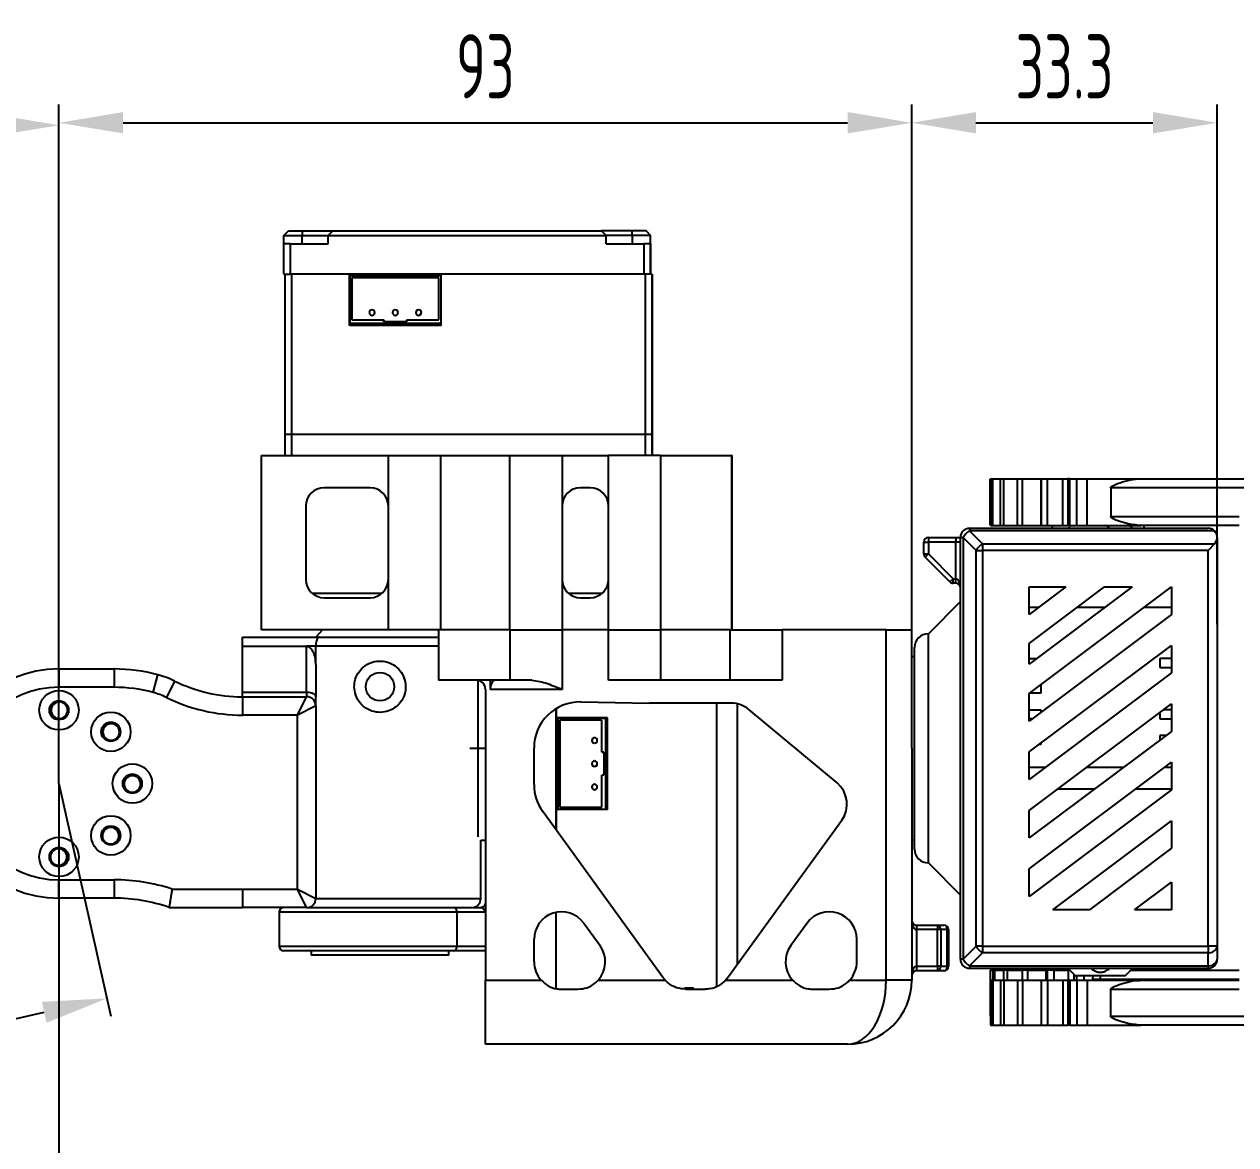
# Model space of a CAD drawing. Header units: millimetres. Extents: x 87 to 927, y 46 to 640.
# Drawn here: x 560.2 to 692.3, y 281.9 to 404.1 of the extents above; entities that cross this region are included whole.
import ezdxf

# ---------------------------------------------------------------- set-up
doc = ezdxf.new("R2010")
doc.units = ezdxf.units.MM
doc.header["$PDSIZE"] = -1
doc.layers.add('7标注层', color=4, linetype='Continuous')
doc.styles.add('PC_TEXTSTYLE', font='ISOCP.SHX', dxfattribs={"width": 0.707, "bigfont": 'GBCBIG.SHX'})
doc.dimstyles.new('GB_LINEAR', dxfattribs={"dimtxt": 3.5, "dimasz": 3.5, "dimexe": 1, "dimexo": 0, "dimgap": 1.5, "dimtad": 1, "dimdsep": 46, "dimtxsty": 'PC_TEXTSTYLE', "dimcen": 0, "dimclrd": 256, "dimclrt": 3, "dimadec": 0, "dimazin": 2, "dimtp": 0.1, "dimtm": 0.1, "dimtfac": 0.71, "dimtdec": 3, "dimtmove": 0, "dimatfit": 3, "dimfxl": 1, "dimtfill": 1, "dimarcsym": 0})

# ---------------------------------------------------------------- blocks, each defined once
blk = doc.blocks.new('*D11')
at = {"layer": '7标注层', "color": 0, "lineweight": -2}
for p, q in [((455.3, 297.1), (455.3, 395.12)), ((563.98, 321.32), (563.98, 395.12))]:
    blk.add_line(p, q, dxfattribs=at)
at = {"layer": '7标注层', "lineweight": -2}
blk.add_line((462.3, 393.12), (556.98, 393.12), dxfattribs=at)
at = {"layer": '7标注层'}
for points in [[(462.3, 394.29), (462.3, 391.96), (455.3, 393.12)], [(556.98, 391.96), (556.98, 394.29), (563.98, 393.12)]]:
    blk.add_solid(points, dxfattribs=at)
at = {"layer": 'Defpoints', "color": 0}
for p in [(563.98, 393.12), (563.98, 321.32), (455.3, 297.1)]:
    blk.add_point(p, dxfattribs=at)
at = {"layer": '7标注层', "color": 3, "insert": (509.64, 399.28), "char_height": 7, "attachment_point": 5, "style": 'PC_TEXTSTYLE', "bg_fill": 3, "box_fill_scale": 1.1, "bg_fill_color": 257, "bg_fill_transparency": 0}
blk.add_mtext('108.69', dxfattribs=at)
blk = doc.blocks.new('*D12')
at = {"layer": '7标注层', "color": 0, "lineweight": -2}
for p, q in [((563.98, 321.32), (563.98, 395.39)), ((656.98, 337.21), (656.98, 395.39))]:
    blk.add_line(p, q, dxfattribs=at)
at = {"layer": '7标注层', "lineweight": -2}
blk.add_line((570.98, 393.39), (649.98, 393.39), dxfattribs=at)
at = {"layer": '7标注层'}
for points in [[(570.98, 394.56), (570.98, 392.23), (563.98, 393.39)], [(649.98, 392.23), (649.98, 394.56), (656.98, 393.39)]]:
    blk.add_solid(points, dxfattribs=at)
at = {"layer": 'Defpoints', "color": 0}
for p in [(656.98, 393.39), (656.98, 337.21), (563.98, 321.32)]:
    blk.add_point(p, dxfattribs=at)
at = {"layer": '7标注层', "color": 3, "insert": (610.48, 399.55), "char_height": 7, "attachment_point": 5, "style": 'PC_TEXTSTYLE', "bg_fill": 3, "box_fill_scale": 1.1, "bg_fill_color": 257, "bg_fill_transparency": 0}
blk.add_mtext('93', dxfattribs=at)
blk = doc.blocks.new('*D13')
at = {"layer": '7标注层', "color": 0, "lineweight": -2}
for p, q in [((656.98, 335.16), (656.98, 395.39)), ((690.28, 338.72), (690.28, 395.39))]:
    blk.add_line(p, q, dxfattribs=at)
at = {"layer": '7标注层', "lineweight": -2}
blk.add_line((663.98, 393.39), (683.28, 393.39), dxfattribs=at)
at = {"layer": '7标注层'}
for points in [[(663.98, 394.56), (663.98, 392.23), (656.98, 393.39)], [(683.28, 392.23), (683.28, 394.56), (690.28, 393.39)]]:
    blk.add_solid(points, dxfattribs=at)
at = {"layer": 'Defpoints', "color": 0}
for p in [(690.28, 393.39), (690.28, 338.72), (656.98, 335.16)]:
    blk.add_point(p, dxfattribs=at)
at = {"layer": '7标注层', "color": 3, "insert": (673.63, 399.54), "char_height": 7, "attachment_point": 5, "style": 'PC_TEXTSTYLE', "bg_fill": 3, "box_fill_scale": 1.1, "bg_fill_color": 257, "bg_fill_transparency": 0}
blk.add_mtext('33.3', dxfattribs=at)
blk = doc.blocks.new('*D14')
at = {"layer": '7标注层', "color": 0, "lineweight": -2}
for p, q in [((750.66, 324.76), (750.66, 269.31)), ((563.98, 321.32), (563.98, 269.31))]:
    blk.add_line(p, q, dxfattribs=at)
at = {"layer": '7标注层', "lineweight": -2}
blk.add_line((570.98, 271.31), (743.66, 271.31), dxfattribs=at)
at = {"layer": '7标注层'}
for points in [[(570.98, 272.48), (570.98, 270.15), (563.98, 271.31)], [(743.66, 270.15), (743.66, 272.48), (750.66, 271.31)]]:
    blk.add_solid(points, dxfattribs=at)
at = {"layer": 'Defpoints', "color": 0}
for p in [(750.66, 324.76), (563.98, 321.32), (750.66, 271.31)]:
    blk.add_point(p, dxfattribs=at)
at = {"layer": '7标注层', "color": 3, "insert": (657.32, 277.46), "char_height": 7, "attachment_point": 5, "style": 'PC_TEXTSTYLE', "bg_fill": 3, "box_fill_scale": 1.1, "bg_fill_color": 257, "bg_fill_transparency": 0}
blk.add_mtext('186.68', dxfattribs=at)
blk = doc.blocks.new('*D15')
at = {"layer": '7标注层', "color": 0, "lineweight": -2}
for p, q in [((563.98, 321.32), (569.64, 295.94)), ((455.33, 297.1), (460.99, 271.72))]:
    blk.add_line(p, q, dxfattribs=at)
at = {"layer": '7标注层', "lineweight": -2}
blk.add_line((467.38, 275.19), (562.37, 296.37), dxfattribs=at)
at = {"layer": '7标注层'}
for points in [[(562.63, 295.23), (562.12, 297.51), (569.21, 297.89)], [(467.13, 276.33), (467.64, 274.06), (460.55, 273.67)]]:
    blk.add_solid(points, dxfattribs=at)
at = {"layer": 'Defpoints', "color": 0}
for p in [(563.98, 321.32), (569.21, 297.89), (455.33, 297.1)]:
    blk.add_point(p, dxfattribs=at)
at = {"layer": '7标注层', "color": 3, "insert": (513.54, 291.78), "char_height": 7, "attachment_point": 5, "rotation": 12.5661, "style": 'PC_TEXTSTYLE', "bg_fill": 3, "box_fill_scale": 1.1, "bg_fill_color": 257, "bg_fill_transparency": 0}
blk.add_mtext('111.32', dxfattribs=at)

msp = doc.modelspace()

# ---------------------------------------------------------------- linework, layer by layer
at = {"color": 7, "linetype": 'Continuous', "lineweight": 25}
for p, q in [((588.498, 381.087), (588.998, 381.587)), ((588.498, 381.087), (590.498, 381.087)), ((588.498, 380.187), (588.498, 381.087)), ((588.998, 381.587), (590.498, 381.587)), ((590.498, 381.587), (590.498, 381.087)), ((590.498, 380.187), (590.498, 381.087)), ((593.847, 381.587), (593.346, 381.087)), ((593.346, 381.087), (623.646, 381.087)), ((593.346, 380.187), (593.346, 381.087)), ((593.847, 381.587), (623.147, 381.587)), ((623.646, 381.087), (623.147, 381.587)), ((623.147, 381.587), (623.147, 381.587)), ((623.647, 381.087), (623.147, 381.587)), ((623.646, 380.187), (623.646, 381.087)), ((623.647, 381.087), (623.646, 381.087)), ((623.647, 380.187), (623.647, 381.087)), ((626.498, 381.087), (626.498, 381.587)), ((627.998, 381.587), (626.498, 381.587)), ((626.498, 381.087), (626.498, 380.187)), ((628.498, 381.087), (626.498, 381.087)), ((627.998, 381.587), (628.498, 381.087)), ((628.001, 381.587), (627.998, 381.587)), ((628.501, 381.087), (628.001, 381.587)), ((628.498, 381.087), (628.501, 381.087)), ((628.498, 380.187), (628.498, 381.087)), ((628.501, 380.187), (628.501, 381.087)), ((588.497, 376.887), (588.497, 380.187)), ((589.196, 380.187), (588.497, 380.187)), ((589.196, 380.187), (589.196, 376.887)), ((589.196, 380.187), (593.346, 380.187)), ((623.646, 380.187), (627.796, 380.187)), ((627.796, 376.887), (627.796, 380.187)), ((628.497, 380.187), (627.796, 380.187)), ((628.497, 380.187), (628.497, 376.887)), ((628.497, 380.187), (628.498, 380.187)), ((628.501, 380.187), (628.503, 380.187)), ((628.503, 376.887), (628.503, 380.187)), ((588.497, 376.887), (589.196, 376.887)), ((588.656, 359.387), (588.656, 376.887)), ((627.796, 376.887), (589.196, 376.887)), ((589.356, 376.887), (589.356, 359.387)), ((595.659, 376.887), (589.356, 376.887)), ((595.659, 371.287), (595.659, 376.887)), ((595.659, 371.287), (595.659, 376.887)), ((595.665, 376.887), (595.665, 371.287)), ((595.666, 371.287), (595.666, 376.887)), ((595.708, 376.687), (595.708, 371.487)), ((605.608, 376.687), (595.708, 376.687)), ((605.611, 376.687), (605.608, 376.687)), ((605.608, 376.687), (605.608, 371.487)), ((605.612, 376.687), (605.611, 376.687)), ((605.611, 376.687), (605.611, 371.487)), ((605.612, 376.687), (605.612, 371.487)), ((605.615, 376.687), (605.612, 376.687)), ((605.615, 376.687), (605.615, 371.487)), ((605.659, 371.287), (605.659, 376.887)), ((627.956, 376.887), (605.659, 376.887)), ((627.956, 359.387), (627.956, 376.887)), ((628.656, 376.887), (627.956, 376.887)), ((628.656, 376.887), (628.656, 359.387)), ((628.662, 376.887), (628.656, 376.887)), ((628.662, 359.387), (628.662, 376.887)), ((605.408, 376.487), (595.908, 376.487)), ((595.908, 376.487), (595.908, 371.887)), ((595.91, 376.487), (595.91, 371.887)), ((605.408, 371.887), (605.408, 376.487)), ((598.119, 372.987), (598.118, 372.987)), ((598.418, 372.687), (598.419, 372.687)), ((600.659, 372.987), (600.658, 372.987)), ((600.958, 372.687), (600.959, 372.687)), ((603.199, 372.987), (603.198, 372.987)), ((603.498, 372.687), (603.499, 372.687)), ((605.659, 371.287), (595.659, 371.287)), ((605.608, 371.487), (595.708, 371.487)), ((595.908, 371.887), (599.401, 371.887)), ((598.118, 372.387), (598.119, 372.387)), ((599.401, 371.687), (599.401, 371.887)), ((599.403, 371.887), (599.401, 371.887)), ((601.915, 371.687), (599.401, 371.687)), ((599.403, 371.887), (599.403, 371.687)), ((600.658, 372.387), (600.659, 372.387)), ((601.915, 371.687), (601.915, 371.887)), ((601.915, 371.887), (605.408, 371.887)), ((603.198, 372.387), (603.199, 372.387)), ((605.611, 371.487), (605.608, 371.487)), ((605.612, 371.487), (605.611, 371.487)), ((605.615, 371.487), (605.612, 371.487)), ((588.656, 357.087), (588.656, 359.387)), ((589.356, 359.387), (588.656, 359.387)), ((589.356, 359.387), (589.356, 357.087)), ((627.956, 359.387), (589.356, 359.387)), ((627.956, 357.087), (627.956, 359.387)), ((628.656, 359.387), (627.956, 359.387)), ((628.656, 359.387), (628.656, 357.087)), ((628.662, 359.387), (628.656, 359.387)), ((628.662, 357.087), (628.662, 359.387)), ((586.055, 338.087), (586.055, 357.087)), ((586.055, 357.087), (599.901, 357.087)), ((599.901, 351.587), (599.901, 357.087)), ((599.901, 357.087), (605.584, 357.087)), ((605.584, 357.087), (605.584, 338.087)), ((605.584, 357.087), (613.164, 357.087)), ((613.164, 338.087), (613.164, 357.087)), ((613.164, 357.087), (618.85, 357.087)), ((618.85, 357.087), (618.85, 351.587)), ((618.85, 357.087), (623.901, 357.087)), ((623.901, 351.587), (623.901, 357.087)), ((629.584, 357.087), (623.901, 357.087)), ((629.584, 357.087), (629.584, 338.087)), ((629.584, 357.087), (637.374, 357.087)), ((637.374, 338.087), (637.374, 357.087)), ((637.384, 357.087), (637.374, 357.087)), ((637.384, 338.087), (637.384, 357.087)), ((665.535, 349.562), (665.535, 354.562)), ((665.565, 349.462), (665.565, 354.562)), ((665.565, 354.562), (665.664, 354.562)), ((665.664, 349.462), (665.664, 354.562)), ((665.664, 354.562), (665.809, 354.562)), ((665.809, 349.462), (665.809, 354.562)), ((665.809, 354.562), (666.641, 354.562)), ((666.641, 349.462), (666.641, 354.562)), ((666.641, 354.562), (667.004, 354.562)), ((667.004, 349.462), (667.004, 354.562)), ((667.004, 354.562), (668.5, 354.562)), ((668.5, 349.462), (668.5, 354.562)), ((668.5, 354.562), (669.051, 354.562)), ((669.051, 349.462), (669.051, 354.562)), ((669.051, 354.562), (671.127, 354.562)), ((671.088, 354.562), (671.088, 349.462)), ((671.091, 354.562), (671.088, 354.562)), ((671.091, 349.462), (671.091, 354.562)), ((671.091, 354.562), (671.786, 354.562)), ((671.786, 349.462), (671.786, 354.562)), ((671.786, 354.562), (673.457, 354.562)), ((673.457, 349.462), (673.457, 354.562)), ((673.457, 354.562), (674.03, 354.562)), ((674.009, 354.562), (674.009, 349.462)), ((674.204, 354.562), (674.009, 354.562)), ((674.204, 349.462), (674.204, 354.562)), ((674.204, 354.562), (674.986, 354.562)), ((674.986, 349.462), (674.986, 354.562)), ((674.986, 354.562), (676.118, 354.562)), ((676.118, 349.462), (676.118, 354.562)), ((676.118, 354.562), (681.968, 354.562)), ((681.968, 354.562), (697.656, 354.562)), ((597.901, 353.587), (592.901, 353.587)), ((621.901, 353.587), (620.85, 353.587)), ((678.669, 353.562), (678.669, 350.462)), ((697.656, 353.562), (678.669, 353.562)), ((590.901, 351.587), (590.901, 343.587)), ((590.902, 351.587), (590.901, 351.587)), ((590.902, 351.587), (590.902, 343.587)), ((599.901, 343.587), (599.901, 351.587)), ((618.85, 351.587), (618.85, 343.587)), ((618.85, 351.587), (618.85, 351.587)), ((618.85, 351.587), (618.85, 343.587)), ((623.901, 343.587), (623.901, 351.587)), ((678.669, 350.462), (692.669, 350.462)), ((663.284, 349.162), (663.284, 348.869)), ((663.284, 349.162), (689.284, 349.162)), ((663.284, 348.869), (664.699, 347.454)), ((689.992, 348.869), (663.284, 348.869)), ((665.565, 349.462), (665.664, 349.462)), ((665.664, 349.462), (665.809, 349.462)), ((665.809, 349.462), (666.641, 349.462)), ((666.641, 349.462), (667.004, 349.462)), ((667.004, 349.462), (668.5, 349.462)), ((668.5, 349.462), (669.051, 349.462)), ((669.051, 349.462), (671.127, 349.462)), ((671.091, 349.462), (671.088, 349.462)), ((671.091, 349.462), (671.786, 349.462)), ((671.786, 349.462), (673.457, 349.462)), ((672.284, 349.462), (672.284, 349.162)), ((673.457, 349.462), (674.009, 349.462)), ((674.204, 349.462), (674.009, 349.462)), ((674.334, 349.462), (674.034, 349.162)), ((674.204, 349.462), (674.986, 349.462)), ((674.986, 349.462), (676.118, 349.462)), ((676.118, 349.462), (681.968, 349.462)), ((681.034, 349.162), (680.734, 349.462)), ((692.669, 349.462), (681.968, 349.462)), ((682.284, 349.462), (682.284, 349.162)), ((658.284, 347.662), (658.784, 347.662)), ((658.284, 346.369), (658.284, 347.662)), ((658.784, 348.162), (661.784, 348.162)), ((658.784, 348.162), (658.784, 347.662)), ((661.784, 347.662), (658.784, 347.662)), ((658.784, 347.662), (658.784, 346.369)), ((661.784, 348.162), (662.284, 348.162)), ((661.784, 348.162), (661.784, 347.662)), ((662.284, 347.662), (661.784, 347.662)), ((661.784, 343.662), (661.784, 347.662)), ((662.284, 348.162), (662.577, 348.162)), ((662.284, 302.162), (662.284, 348.162)), ((663.992, 346.747), (662.577, 348.162)), ((662.577, 348.162), (662.577, 302.162)), ((690.284, 348.162), (690.284, 303.576)), ((658.284, 346.369), (658.784, 346.369)), ((658.431, 346.015), (658.784, 346.369)), ((658.784, 346.369), (661.492, 343.662)), ((663.992, 346.747), (664.699, 346.747)), ((663.992, 303.576), (663.992, 346.747)), ((664.699, 347.454), (689.992, 347.454)), ((664.699, 347.454), (664.699, 346.747)), ((689.284, 346.747), (664.699, 346.747)), ((664.699, 346.747), (664.699, 303.576)), ((689.992, 347.454), (689.284, 346.747)), ((689.284, 303.576), (689.284, 346.747)), ((661.138, 343.308), (658.431, 346.015)), ((590.901, 343.587), (590.902, 343.587)), ((599.901, 338.087), (599.901, 343.587)), ((618.85, 343.587), (618.85, 338.087)), ((618.85, 343.587), (618.85, 343.587)), ((623.901, 338.087), (623.901, 343.587)), ((661.138, 343.308), (661.492, 343.662)), ((661.492, 343.662), (661.784, 343.662)), ((661.492, 343.162), (661.492, 343.662)), ((661.784, 343.162), (661.784, 343.662)), ((661.784, 343.162), (661.492, 343.162)), ((673.784, 342.762), (669.784, 339.762)), ((669.784, 342.762), (673.784, 342.762)), ((669.784, 339.762), (669.784, 342.762)), ((669.784, 331.137), (685.284, 342.762)), ((681.001, 342.762), (669.784, 334.349)), ((669.784, 336.599), (678.001, 342.762)), ((678.001, 342.762), (681.001, 342.762)), ((685.284, 342.762), (685.284, 339.762)), ((591.579, 342.087), (599.224, 342.087)), ((592.901, 341.587), (597.901, 341.587)), ((619.528, 342.087), (623.224, 342.087)), ((620.85, 341.587), (621.901, 341.587)), ((662.284, 341.162), (658.784, 337.662)), ((669.784, 340.562), (670.851, 340.562)), ((685.284, 339.762), (669.784, 328.137)), ((675.068, 340.562), (678.068, 340.562)), ((682.351, 340.562), (685.284, 340.562)), ((583.984, 337.287), (592.353, 337.287)), ((583.984, 336.287), (583.984, 337.287)), ((599.901, 338.087), (586.055, 338.087)), ((592.734, 338.087), (591.984, 337.287)), ((592.353, 337.287), (605.384, 337.287)), ((605.584, 338.087), (599.901, 338.087)), ((605.384, 337.927), (605.234, 338.087)), ((605.384, 338.087), (605.384, 332.587)), ((606.95, 338.087), (605.584, 338.087)), ((613.174, 338.087), (606.95, 338.087)), ((613.174, 332.587), (613.174, 338.087)), ((613.174, 338.087), (618.859, 338.087)), ((618.859, 338.087), (618.859, 331.587)), ((623.91, 338.087), (618.859, 338.087)), ((623.91, 332.587), (623.91, 338.087)), ((623.91, 338.087), (625.49, 338.087)), ((625.49, 338.087), (629.584, 338.087)), ((633.382, 338.087), (629.584, 338.087)), ((629.595, 338.087), (629.595, 332.587)), ((637.174, 338.087), (633.382, 338.087)), ((637.174, 332.587), (637.174, 338.087)), ((637.174, 338.087), (642.859, 338.087)), ((642.859, 338.087), (642.859, 332.587)), ((654.184, 338.087), (642.859, 338.087)), ((654.184, 299.887), (654.184, 338.087)), ((654.184, 338.087), (656.984, 338.087)), ((656.984, 325.167), (656.984, 338.087)), ((658.784, 312.662), (658.784, 337.662)), ((583.984, 336.287), (590.984, 336.287)), ((583.984, 331.287), (583.984, 336.287)), ((590.984, 331.287), (590.984, 336.287)), ((591.984, 336.287), (590.984, 336.287)), ((591.984, 334.287), (591.984, 336.287)), ((657.284, 314.162), (657.284, 336.162)), ((669.784, 334.349), (669.784, 336.599)), ((669.784, 324.762), (685.284, 336.387)), ((685.284, 336.387), (685.284, 333.387)), ((591.984, 334.287), (591.984, 330.787)), ((656.984, 335.161), (657.284, 335.161)), ((669.784, 334.962), (670.601, 334.962)), ((685.284, 334.962), (684.034, 334.962)), ((684.034, 334.962), (684.034, 333.962)), ((563.984, 333.817), (563.984, 331.817)), ((563.984, 333.817), (569.984, 333.817)), ((569.984, 333.817), (569.984, 331.817)), ((574.252, 331.255), (574.769, 333.187)), ((685.284, 333.387), (669.784, 321.762)), ((684.034, 333.962), (685.284, 333.962)), ((569.984, 331.817), (563.984, 331.817)), ((576.59, 332.504), (575.709, 330.709)), ((613.174, 332.587), (605.384, 332.587)), ((609.684, 325.162), (609.684, 332.587)), ((611.001, 332.587), (611.001, 331.587)), ((615.542, 332.587), (613.174, 332.587)), ((629.595, 332.587), (623.91, 332.587)), ((637.174, 332.587), (629.595, 332.587)), ((642.859, 332.587), (637.174, 332.587)), ((671.034, 332.074), (671.034, 331.162)), ((583.984, 331.287), (590.984, 331.287)), ((583.984, 330.787), (583.984, 331.287)), ((583.984, 330.787), (583.984, 328.787)), ((583.984, 330.787), (590.984, 330.787)), ((589.984, 328.787), (590.984, 330.787)), ((590.984, 331.287), (590.984, 330.787)), ((591.984, 329.787), (591.984, 330.787)), ((610.484, 331.587), (610.484, 299.887)), ((618.859, 331.587), (611.001, 331.587)), ((669.784, 328.137), (669.784, 331.137)), ((671.034, 331.162), (669.818, 331.162)), ((591.984, 329.787), (589.984, 328.787)), ((591.984, 329.787), (591.984, 308.787)), ((618.184, 316.275), (618.184, 329.494)), ((618.184, 329.494), (618.184, 328.484)), ((620.875, 330.222), (628.384, 330.087)), ((637.298, 330.087), (628.384, 330.087)), ((635.684, 330.087), (635.684, 299.184)), ((637.984, 301.647), (637.984, 330.007)), ((648.831, 321.381), (639.219, 329.391)), ((669.784, 318.387), (685.284, 330.012)), ((669.784, 329.362), (671.034, 329.362)), ((671.034, 329.362), (671.034, 329.074)), ((684.034, 329.074), (684.034, 328.362)), ((685.284, 329.362), (684.418, 329.362)), ((685.284, 330.012), (685.284, 327.012)), ((589.984, 328.787), (583.984, 328.787)), ((589.984, 309.787), (589.984, 328.787)), ((623.784, 328.484), (618.184, 328.484)), ((618.384, 328.434), (618.384, 318.534)), ((618.384, 328.434), (623.584, 328.434)), ((618.384, 328.434), (623.584, 328.434)), ((618.384, 328.434), (618.384, 328.434)), ((623.184, 328.234), (618.584, 328.234)), ((618.584, 328.234), (618.584, 318.734)), ((623.184, 328.233), (618.584, 328.233)), ((623.184, 324.741), (623.184, 328.234)), ((623.584, 328.434), (623.584, 318.534)), ((623.584, 328.434), (623.584, 328.434)), ((623.784, 318.484), (623.784, 328.484)), ((670.084, 328.362), (669.784, 328.362)), ((684.034, 328.362), (685.284, 328.362)), ((685.284, 327.012), (669.784, 315.387)), ((684.684, 326.562), (684.034, 326.562)), ((684.034, 326.562), (684.034, 326.074)), ((609.684, 315.493), (609.684, 325.162)), ((615.784, 321.208), (615.784, 325.223)), ((622.084, 326.024), (622.084, 326.022)), ((622.384, 325.724), (622.384, 325.722)), ((622.684, 326.022), (622.684, 326.024)), ((656.984, 325.167), (656.984, 299.887)), ((671.034, 325.562), (670.851, 325.562)), ((671.034, 325.699), (671.034, 325.562)), ((623.384, 324.741), (623.184, 324.741)), ((623.184, 324.741), (623.384, 324.741)), ((623.184, 324.741), (623.184, 324.741)), ((623.384, 324.741), (623.384, 322.226)), ((669.784, 321.762), (669.784, 324.762)), ((622.084, 323.484), (622.084, 323.482)), ((622.384, 323.184), (622.384, 323.182)), ((622.684, 323.482), (622.684, 323.484)), ((669.784, 312.012), (685.284, 323.637)), ((671.518, 323.062), (669.784, 323.062)), ((680.018, 323.062), (676.018, 323.062)), ((685.284, 323.062), (684.518, 323.062)), ((685.284, 323.637), (685.284, 320.637)), ((623.184, 318.734), (623.184, 322.226)), ((623.384, 322.226), (623.184, 322.226)), ((622.084, 320.944), (622.084, 320.942)), ((622.384, 320.644), (622.384, 320.642)), ((622.684, 320.942), (622.684, 320.944)), ((685.284, 320.637), (669.784, 309.012)), ((672.951, 320.762), (676.951, 320.762)), ((681.451, 320.762), (685.284, 320.762)), ((618.184, 318.484), (618.184, 316.275)), ((623.784, 318.484), (618.184, 318.484)), ((618.384, 318.534), (623.584, 318.534)), ((618.384, 318.534), (618.384, 318.533)), ((618.384, 318.533), (623.584, 318.533)), ((618.584, 318.734), (623.184, 318.734)), ((623.584, 318.534), (623.584, 318.533)), ((629.886, 300.126), (616.736, 318.274)), ((636.883, 300.126), (649.339, 317.316)), ((669.784, 315.387), (669.784, 318.387)), ((672.351, 307.562), (685.284, 317.262)), ((685.284, 317.262), (685.284, 314.262)), ((609.984, 308.787), (609.984, 315.162)), ((609.984, 315.162), (610.484, 315.162)), ((657.284, 315.162), (656.984, 315.162)), ((685.284, 314.262), (676.351, 307.562)), ((658.784, 312.662), (662.284, 309.162)), ((669.784, 309.012), (669.784, 312.012)), ((563.984, 308.817), (563.984, 310.817)), ((563.984, 310.817), (569.984, 310.817)), ((569.984, 310.817), (569.984, 308.817)), ((681.284, 307.562), (685.284, 310.562)), ((685.284, 310.562), (685.284, 307.562)), ((583.984, 309.787), (583.984, 307.787)), ((583.984, 309.787), (589.984, 309.787)), ((589.984, 309.787), (591.984, 308.787)), ((590.984, 307.787), (589.984, 309.787)), ((569.984, 308.817), (563.984, 308.817)), ((590.984, 307.787), (583.984, 307.787)), ((587.984, 307.287), (587.984, 303.587)), ((590.984, 307.787), (607.014, 307.787)), ((607.014, 307.787), (609.984, 307.787)), ((607.396, 303.587), (607.396, 307.287)), ((610.484, 307.287), (607.396, 307.287)), ((618.184, 298.963), (618.184, 307.273)), ((676.351, 307.562), (672.351, 307.562)), ((685.284, 307.562), (681.284, 307.562)), ((621.214, 306.094), (622.987, 303.647)), ((645.555, 306.094), (643.782, 303.647)), ((657.484, 305.887), (657.484, 305.387)), ((657.484, 305.887), (659.777, 305.887)), ((657.484, 305.387), (657.484, 301.387)), ((659.777, 305.387), (657.484, 305.387)), ((659.777, 305.887), (659.777, 305.387)), ((659.777, 305.887), (660.484, 305.887)), ((660.131, 305.387), (659.777, 305.387)), ((659.777, 301.387), (659.777, 305.387)), ((660.131, 305.387), (660.131, 301.387)), ((660.838, 305.387), (660.131, 305.387)), ((660.838, 301.387), (660.838, 305.387)), ((660.984, 305.387), (660.838, 305.387)), ((660.984, 305.387), (660.984, 301.387)), ((615.784, 301.887), (615.784, 304.334)), ((650.984, 301.887), (650.984, 304.334)), ((607.014, 303.087), (588.484, 303.087)), ((591.484, 303.087), (591.484, 302.587)), ((606.484, 302.587), (591.484, 302.587)), ((606.484, 302.587), (606.484, 303.087)), ((610.484, 303.087), (607.014, 303.087)), ((607.396, 303.587), (610.484, 303.587)), ((662.577, 302.162), (663.992, 303.576)), ((664.699, 302.869), (663.284, 301.454)), ((664.699, 303.576), (663.992, 303.576)), ((664.699, 303.576), (689.284, 303.576)), ((664.699, 303.576), (664.699, 302.869)), ((689.284, 302.869), (664.699, 302.869)), ((690.284, 303.576), (689.284, 303.576)), ((689.284, 303.576), (689.284, 302.869)), ((689.284, 301.454), (689.284, 302.869)), ((690.284, 303.576), (690.284, 302.162)), ((657.484, 301.387), (657.484, 300.887)), ((657.484, 301.387), (659.777, 301.387)), ((660.131, 301.387), (659.777, 301.387)), ((659.777, 301.387), (659.777, 300.887)), ((660.131, 301.387), (660.838, 301.387)), ((660.984, 301.387), (660.838, 301.387)), ((662.577, 302.162), (662.284, 302.162)), ((663.284, 301.454), (689.284, 301.454)), ((663.284, 301.454), (663.284, 301.162)), ((689.284, 301.454), (689.284, 301.162)), ((659.777, 300.887), (657.484, 300.887)), ((660.484, 300.887), (659.777, 300.887)), ((689.284, 301.162), (663.284, 301.162)), ((665.535, 300.962), (665.535, 295.962)), ((665.535, 300.962), (665.8, 300.962)), ((665.8, 300.962), (665.8, 299.862)), ((665.996, 300.962), (665.8, 300.962)), ((665.996, 300.962), (665.996, 299.862)), ((665.996, 300.962), (666.984, 300.962)), ((666.984, 300.962), (666.984, 299.862)), ((667.392, 300.962), (666.984, 300.962)), ((667.392, 300.962), (667.392, 299.862)), ((667.392, 300.962), (669.022, 300.962)), ((669.022, 300.962), (669.022, 299.862)), ((669.61, 300.962), (669.022, 300.962)), ((669.61, 300.962), (669.61, 299.862)), ((669.61, 300.962), (671.609, 300.962)), ((671.609, 300.962), (671.609, 299.862)), ((671.749, 300.962), (671.609, 300.962)), ((671.73, 300.962), (671.73, 299.862)), ((671.749, 300.962), (671.73, 300.962)), ((671.749, 300.962), (671.749, 299.862)), ((672.469, 300.962), (671.749, 300.962)), ((672.469, 300.962), (672.469, 299.862)), ((672.469, 300.962), (674.03, 300.962)), ((672.534, 301.162), (672.534, 300.962)), ((674.03, 300.962), (674.03, 299.862)), ((674.234, 300.962), (674.03, 300.962)), ((674.034, 301.162), (674.834, 300.362)), ((674.668, 300.528), (674.668, 299.862)), ((680.234, 300.362), (674.834, 300.362)), ((674.946, 300.362), (674.946, 299.862)), ((675.739, 300.362), (675.739, 299.862)), ((676.736, 299.962), (676.736, 299.862)), ((677.534, 299.962), (676.736, 299.962)), ((692.664, 299.962), (677.534, 299.962)), ((680.234, 300.362), (681.034, 301.162)), ((680.834, 300.962), (692.664, 300.962)), ((682.534, 300.962), (682.534, 301.162)), ((610.484, 299.887), (616.548, 299.887)), ((610.484, 292.887), (610.484, 299.887)), ((618.784, 298.887), (620.558, 298.887)), ((622.794, 299.887), (630.079, 299.887)), ((633.184, 298.987), (632.184, 298.987)), ((632.315, 298.887), (634.454, 298.887)), ((633.184, 298.887), (633.184, 298.987)), ((636.69, 299.887), (643.975, 299.887)), ((646.211, 298.887), (647.984, 298.887)), ((650.221, 299.887), (654.184, 299.887)), ((656.984, 299.887), (654.184, 299.887)), ((665.565, 299.862), (665.565, 294.962)), ((665.565, 299.862), (665.664, 299.862)), ((665.664, 299.862), (665.664, 294.962)), ((665.664, 299.862), (665.809, 299.862)), ((665.809, 299.862), (665.809, 294.962)), ((665.809, 299.862), (666.641, 299.862)), ((666.641, 299.862), (666.641, 294.962)), ((666.641, 299.862), (667.004, 299.862)), ((667.004, 299.862), (667.004, 294.962)), ((667.004, 299.862), (668.5, 299.862)), ((668.5, 299.862), (668.5, 294.962)), ((668.5, 299.862), (669.051, 299.862)), ((669.051, 299.862), (669.051, 294.962)), ((669.051, 299.862), (671.127, 299.862)), ((671.088, 299.862), (671.088, 294.962)), ((671.091, 299.862), (671.088, 299.862)), ((671.091, 299.862), (671.091, 294.962)), ((671.091, 299.862), (671.786, 299.862)), ((671.786, 299.862), (671.786, 294.962)), ((671.786, 299.862), (673.457, 299.862)), ((673.457, 299.862), (673.457, 294.962)), ((673.457, 299.862), (674.03, 299.862)), ((674.009, 299.862), (674.009, 294.962)), ((674.204, 299.862), (674.009, 299.862)), ((674.204, 299.862), (674.204, 294.962)), ((674.204, 299.862), (674.986, 299.862)), ((674.986, 299.862), (674.986, 294.962)), ((674.986, 299.862), (676.118, 299.862)), ((676.118, 299.862), (676.118, 294.962)), ((676.118, 299.862), (681.968, 299.862)), ((678.669, 295.962), (678.669, 298.862)), ((692.669, 298.862), (678.669, 298.862)), ((681.968, 299.862), (692.669, 299.862)), ((678.669, 295.962), (697.656, 295.962)), ((665.565, 294.962), (665.664, 294.962)), ((665.664, 294.962), (665.809, 294.962)), ((665.809, 294.962), (666.641, 294.962)), ((666.641, 294.962), (667.004, 294.962)), ((667.004, 294.962), (668.5, 294.962)), ((668.5, 294.962), (669.051, 294.962)), ((669.051, 294.962), (671.127, 294.962)), ((671.091, 294.962), (671.088, 294.962)), ((671.091, 294.962), (671.786, 294.962)), ((671.786, 294.962), (673.457, 294.962)), ((673.457, 294.962), (674.009, 294.962)), ((674.204, 294.962), (674.009, 294.962)), ((674.204, 294.962), (674.986, 294.962)), ((674.986, 294.962), (676.118, 294.962)), ((676.118, 294.962), (681.968, 294.962)), ((697.656, 294.962), (681.968, 294.962)), ((649.984, 292.887), (610.484, 292.887))]:
    msp.add_line(p, q, dxfattribs=at)
at = {"color": 8, "linetype": 'Continuous', "lineweight": 25}
for p, q in [((605.384, 336.287), (591.984, 336.287)), ((608.782, 325.162), (609.684, 325.162)), ((609.684, 325.162), (610.484, 325.162)), ((591.984, 308.787), (609.984, 308.787)), ((607.396, 307.287), (587.984, 307.287)), ((587.984, 303.587), (607.396, 303.587)), ((677.534, 300.362), (677.534, 299.962)), ((677.534, 299.862), (677.534, 299.962))]:
    msp.add_line(p, q, dxfattribs=at)
at = {"color": 7, "linetype": 'Continuous', "lineweight": 25, "flags": 128}
msp.add_lwpolyline([(590.984, 331.287), (591.18, 331.277), (591.367, 331.248), (591.54, 331.202), (591.692, 331.14), (591.816, 331.064), (591.908, 330.978), (591.965, 330.884), (591.984, 330.787)], dxfattribs=at)
at = {"color": 7, "linetype": 'Continuous', "lineweight": 25}
for centre, radius in [((598.984, 331.887), 1.55), ((563.984, 329.317), 2.15), ((563.984, 329.317), 1.05), ((569.641, 326.973), 2.15), ((569.641, 326.973), 1.05), ((571.984, 321.317), 2.15), ((571.984, 321.317), 1.05), ((569.641, 315.66), 2.15), ((569.641, 315.66), 1.05), ((563.984, 313.317), 2.15), ((563.984, 313.317), 1.05)]:
    msp.add_circle(centre, radius, dxfattribs=at)
for centre, radius, start, end in [((598.118, 372.687), 0.3, 0.00545, 179.99455), ((598.118, 372.687), 0.3, 179.99455, 0.00545), ((598.119, 372.687), 0.3, 0.00545, 90), ((598.119, 372.687), 0.3, 270, 0.00545), ((600.658, 372.687), 0.3, 0.00545, 179.99455), ((600.658, 372.687), 0.3, 179.99455, 0.00545), ((600.659, 372.687), 0.3, 0.00545, 90), ((600.659, 372.687), 0.3, 270, 0.00545), ((603.198, 372.687), 0.3, 0.00545, 179.99455), ((603.198, 372.687), 0.3, 179.99455, 0.00545), ((603.199, 372.687), 0.3, 0.00545, 90), ((603.199, 372.687), 0.3, 270, 0.00545), ((592.901, 351.587), 2, 90, 180), ((592.902, 351.587), 2, 90, 180), ((597.901, 351.587), 2, 360, 90), ((620.85, 351.587), 2, 90, 180), ((620.85, 351.587), 2, 90, 180), ((621.901, 351.587), 2, 360, 90), ((663.284, 348.162), 1, 90, 180), ((664.037, 347.409), 1.642, 117.27378, 152.72622), ((689.284, 348.162), 1, 45, 90), ((689.284, 348.162), 1, 0, 45), ((658.784, 347.662), 0.5, 90, 180), ((689.284, 348.162), 1, 315, 0), ((658.784, 346.369), 0.5, 180, 225), ((665.451, 345.995), 1.642, 117.27378, 152.72622), ((592.901, 343.587), 2, 180, 270), ((592.902, 343.587), 2, 180, 270), ((597.901, 343.587), 2, 270, 0), ((620.85, 343.587), 2, 180, 270), ((620.85, 343.587), 2, 180, 270), ((621.901, 343.587), 2, 270, 0), ((661.492, 343.662), 0.5, 225, 270), ((661.784, 342.662), 0.5, 0, 90), ((658.784, 336.162), 1.5, 90, 180), ((563.984, 321.317), 12.5, 90, 270), ((569.984, 315.317), 18.5, 75.01022, 90), ((572.183, 323.527), 10, 63.85098, 75.01022), ((563.984, 321.317), 10.5, 90, 270), ((569.984, 315.317), 16.5, 75.01022, 90), ((583.984, 347.565), 16.779, 243.85098, 270), ((609.484, 331.587), 1, 0, 90), ((572.183, 323.527), 8, 63.85098, 75.01022), ((583.984, 347.565), 18.779, 243.85098, 270), ((590.984, 329.787), 1, 0, 90), ((564.028, 329.316), 0.9, 359.68921, 179.68921), ((564.028, 329.316), 0.9, 179.68921, 359.68921), ((620.784, 325.223), 5, 88.96697, 180), ((637.298, 327.087), 3, 50.19443, 90), ((569.672, 326.943), 0.9, 89.68921, 269.68921), ((569.672, 326.943), 0.9, 269.68921, 89.68921), ((622.384, 326.024), 0.3, 90, 270), ((622.384, 326.022), 0.3, 180, 270), ((622.384, 326.024), 0.3, 270, 90), ((622.384, 326.022), 0.3, 270, 360), ((622.384, 323.484), 0.3, 90, 270), ((622.384, 323.484), 0.3, 270, 90), ((622.384, 323.482), 0.3, 180, 270), ((622.384, 323.482), 0.3, 270, 360), ((571.984, 321.273), 0.9, 359.68921, 179.68921), ((571.984, 321.273), 0.9, 179.68921, 359.68921), ((620.784, 321.208), 5, 180, 215.9285), ((622.384, 320.944), 0.3, 90, 270), ((622.384, 320.944), 0.3, 270, 90), ((646.91, 319.077), 3, 324.0715, 50.19443), ((622.384, 320.942), 0.3, 180, 270), ((622.384, 320.942), 0.3, 270, 360), ((569.611, 315.629), 0.9, 89.68921, 269.68921), ((569.611, 315.629), 0.9, 269.68921, 89.68921), ((563.941, 313.317), 0.9, 359.68921, 179.68921), ((563.941, 313.317), 0.9, 179.68921, 359.68921), ((658.784, 314.162), 1.5, 180, 270), ((569.984, 290.317), 20.5, 72.00864, 90), ((583.984, 1374.468), 1064.682, 269.587338, 270), ((569.984, 290.317), 18.5, 71.07536, 90), ((590.984, 308.787), 1, 270, 0), ((608.984, 308.787), 1, 270, 0), ((609.984, 308.287), 0.5, 270, 0), ((583.984, 1374.468), 1066.682, 269.570284, 270), ((588.484, 307.287), 0.5, 90, 180), ((606.946, 307.338), 0.453, 353.42384, 81.38687), ((618.784, 304.334), 3, 35.9285, 180), ((647.984, 304.334), 3, 0, 144.0715), ((657.484, 306.387), 0.5, 180, 270), ((659.689, 305.449), 0.446, 351.95053, 78.57825), ((660.396, 305.449), 0.446, 351.95053, 78.57825), ((660.484, 305.387), 0.5, 0, 90), ((588.484, 303.587), 0.5, 180, 270), ((606.946, 303.535), 0.453, 278.61313, 6.57616), ((620.558, 301.887), 3, 318.18969, 35.9285), ((646.211, 301.887), 3, 144.0715, 221.81031), ((665.451, 304.328), 1.642, 207.27378, 242.72622), ((689.409, 303.753), 0.893, 261.95053, 348.57825), ((618.784, 301.887), 3, 180, 221.81031), ((647.984, 301.887), 3, 318.18969, 0), ((659.689, 301.324), 0.446, 281.42175, 8.04947), ((660.396, 301.324), 0.446, 281.42175, 8.04947), ((660.484, 301.387), 0.5, 270, 0), ((663.284, 302.162), 1, 180, 270), ((664.037, 302.914), 1.642, 207.27378, 242.72622), ((689.409, 302.338), 0.893, 261.95053, 348.57825), ((689.284, 302.162), 1, 270, 0), ((632.315, 301.887), 3, 215.9285, 221.81031), ((634.454, 301.887), 3, 318.18969, 324.0715), ((657.484, 300.387), 0.5, 90, 180), ((649.984, 299.887), 7, 270, 0)]:
    msp.add_arc(centre, radius, start, end, dxfattribs=at)
for centre, major_axis, ratio, start_param, end_param in [((661.784, 342.662), (0, 1), 0.5, 4.712389, 6.2831853), ((590.984, 334.287), (0, -2), 0.5, 1.5707963, 3.1415927), ((611.578, 331.587), (0, 1), 0.5773503, 0, 1.5707963), ((657.484, 306.387), (0, 1), 0.5, 1.5707963, 3.1415927), ((657.484, 300.387), (0, 1), 0.5, 0, 1.5707963), ((649.984, 299.887), (0, 7), 0.6, 3.1415927, 4.712389)]:
    msp.add_ellipse(centre, major_axis=major_axis, ratio=ratio, start_param=start_param, end_param=end_param, dxfattribs=at)
for points, knots in [([(590.498, 381.587), (590.937, 381.587), (591.815, 381.587), (592.922, 381.587), (593.696, 381.587), (593.797, 381.587), (593.847, 381.587)], [0, 0, 0, 0, 0.2499998, 0.4999998, 0.7499998, 1, 1, 1, 1]), ([(590.498, 381.087), (590.871, 381.087), (591.618, 381.087), (592.56, 381.087), (593.219, 381.087), (593.304, 381.087), (593.347, 381.087)], [0, 0, 0, 0, 0.2500002, 0.5000002, 0.7500002, 1, 1, 1, 1]), ([(626.498, 381.587), (626.059, 381.587), (625.181, 381.587), (624.074, 381.587), (623.298, 381.587), (623.198, 381.587), (623.147, 381.587)], [0, 0, 0, 0, 0.2499999, 0.4999998, 0.7499999, 1, 1, 1, 1]), ([(678.669, 353.562), (678.671, 353.577), (678.676, 353.613), (678.727, 353.688), (678.959, 353.862), (679.951, 354.239), (681.03, 354.535), (681.856, 354.558), (681.968, 354.562)], [0, 0, 0, 0, 0.012683, 0.0293622, 0.0716202, 0.2485623, 0.8978744, 1, 1, 1, 1]), ([(681.968, 349.462), (681.427, 349.515), (680.697, 349.588), (679.82, 349.851), (679.407, 349.992), (679.129, 350.104), (678.946, 350.192), (678.813, 350.269), (678.727, 350.336), (678.682, 350.401), (678.67, 350.438), (678.67, 350.457), (678.669, 350.462)], [0, 0, 0, 0, 0.4812117, 0.6499208, 0.7655029, 0.8436741, 0.8964442, 0.9323508, 0.969497, 0.9843023, 0.9962068, 1, 1, 1, 1]), ([(678.565, 349.162), (678.439, 349.267), (678.291, 349.392), (678.098, 349.452), (678.069, 349.462)], [0, 0, 0, 0, 0.8494476, 1, 1, 1, 1]), ([(592.353, 337.287), (592.353, 337.287), (592.317, 337.286), (592.241, 337.257), (592.137, 337.124), (592.052, 336.897), (591.995, 336.609), (591.988, 336.394), (591.984, 336.287)], [0, 0, 0, 0, 0.00480414, 0.18525254, 0.39987719, 0.60307928, 0.80145317, 1, 1, 1, 1]), ([(596.184, 331.887), (596.214, 331.577), (596.274, 330.959), (596.739, 330.133), (597.432, 329.491), (598.314, 329.112), (599.264, 329.048), (600.17, 329.294), (600.947, 329.818), (601.52, 330.576), (601.81, 331.489), (601.782, 332.437), (601.453, 333.312), (600.857, 334.039), (600.043, 334.537), (599.107, 334.737), (598.17, 334.618), (597.329, 334.208), (596.664, 333.542), (596.254, 332.728), (596.206, 332.148), (596.184, 331.887)], [0, 0, 0, 0, 0.0524951, 0.1049483, 0.1584821, 0.2127763, 0.2659232, 0.3178582, 0.370288, 0.4241852, 0.4783437, 0.5310176, 0.5828052, 0.6356515, 0.6898642, 0.7436585, 0.7959492, 0.8479522, 0.9012474, 0.9555567, 1, 1, 1, 1]), ([(601.623, 332.719), (601.629, 332.771), (601.637, 332.829), (601.65, 332.88), (601.652, 332.887)], [0, 0, 0, 0, 0.8696077, 1, 1, 1, 1]), ([(615.542, 332.587), (615.832, 332.556), (616.647, 332.472), (617.781, 332.022), (618.598, 331.693), (618.854, 331.589), (618.859, 331.587)], [0, 0, 0, 0, 0.2759698, 0.7737977, 0.995772, 1, 1, 1, 1]), ([(576.316, 309.814), (576.315, 309.809), (576.29, 309.654), (576.229, 309.275), (576.137, 308.718), (576.053, 308.219), (575.996, 307.882), (575.988, 307.838), (575.984, 307.817)], [0, 0, 0, 0, 0.0051707, 0.1497288, 0.3648647, 0.5774041, 0.7886799, 1, 1, 1, 1]), ([(610.484, 307.287), (610.484, 307.287), (610.484, 307.304), (610.476, 307.398), (610.376, 307.559), (610.155, 307.747), (610.029, 307.776), (609.984, 307.787)], [0, 0, 0, 0, 0.0042199, 0.0800761, 0.45932, 0.8112633, 1, 1, 1, 1]), ([(676.504, 301.162), (676.635, 301.064), (676.872, 300.886), (677.309, 300.732), (677.729, 300.731), (678.173, 300.872), (678.415, 301.051), (678.565, 301.162)], [0, 0, 0, 0, 0.222582, 0.4058298, 0.5905794, 0.7467257, 1, 1, 1, 1]), ([(676.736, 299.962), (676.737, 300.077), (676.738, 300.219), (676.744, 300.339), (676.745, 300.362)], [0, 0, 0, 0, 0.80964639, 1, 1, 1, 1]), ([(616.548, 299.887), (616.797, 299.659), (617.294, 299.203), (618.113, 298.922), (618.616, 298.895), (618.784, 298.887)], [0, 0, 0, 0, 0.3994121, 0.7986576, 1, 1, 1, 1]), ([(620.558, 298.887), (620.893, 298.92), (621.565, 298.987), (622.32, 299.41), (622.675, 299.767), (622.794, 299.887)], [0, 0, 0, 0, 0.3994543, 0.7987922, 1, 1, 1, 1]), ([(632.315, 298.887), (631.98, 298.92), (631.309, 298.987), (630.553, 299.41), (630.198, 299.767), (630.079, 299.887)], [0, 0, 0, 0, 0.3994543, 0.7987922, 1, 1, 1, 1]), ([(636.69, 299.887), (636.441, 299.659), (635.944, 299.203), (635.125, 298.922), (634.622, 298.895), (634.454, 298.887)], [0, 0, 0, 0, 0.3994121, 0.7986576, 1, 1, 1, 1]), ([(643.975, 299.887), (644.224, 299.659), (644.72, 299.203), (645.54, 298.922), (646.043, 298.895), (646.211, 298.887)], [0, 0, 0, 0, 0.3994121, 0.7986576, 1, 1, 1, 1]), ([(647.984, 298.887), (648.32, 298.92), (648.991, 298.987), (649.747, 299.41), (650.102, 299.767), (650.221, 299.887)], [0, 0, 0, 0, 0.3994543, 0.7987922, 1, 1, 1, 1]), ([(678.669, 298.862), (678.671, 298.877), (678.676, 298.913), (678.727, 298.988), (678.959, 299.162), (679.951, 299.539), (681.03, 299.835), (681.856, 299.858), (681.968, 299.862)], [0, 0, 0, 0, 0.012683, 0.0293622, 0.0716202, 0.2485623, 0.8978744, 1, 1, 1, 1]), ([(681.968, 294.962), (681.427, 295.015), (680.697, 295.088), (679.82, 295.351), (679.407, 295.492), (679.129, 295.604), (678.946, 295.692), (678.813, 295.769), (678.727, 295.836), (678.682, 295.901), (678.67, 295.938), (678.67, 295.957), (678.669, 295.962)], [0, 0, 0, 0, 0.48121165, 0.64992084, 0.76550289, 0.84367407, 0.89644415, 0.93235083, 0.96949705, 0.98430233, 0.99620678, 1, 1, 1, 1])]:
    msp.add_open_spline(points, degree=3, knots=knots, dxfattribs=at)
msp.add_open_spline([(626.498, 381.087), (626.124, 381.087), (625.378, 381.087), (624.435, 381.087), (623.776, 381.087), (623.69, 381.087), (623.647, 381.087)], degree=3, dxfattribs=at)

# ---------------------------------------------------------------- next in the draw order: dimensions: what is measured, and where the dimension line sits
at = {"layer": '7标注层'}
dim = msp.add_linear_dim(base=(563.984, 393.123), p1=(455.297, 297.097), p2=(563.984, 321.317), dimstyle='GB_LINEAR', override={"dimscale": 2, "dimgap": 1.5, "dimtad": 1, "dimjust": 0, "dimdec": 2, "dimlfac": 1, "dimse1": 0, "dimse2": 0, "dimsd1": 0, "dimsd2": 0, "dimclrd": 256, "dimclre": 0, "dimtofl": 1, "dimtvp": 0.1}, dxfattribs=at)
dim.commit()
dim.dimension.update_dxf_attribs({"geometry": '*D11', "text_midpoint": (509.641, 399.276)})

# ---------------------------------------------------------------- next in the draw order: dimensions: what is measured, and where the dimension line sits
dim = msp.add_linear_dim(base=(656.984, 393.394), p1=(563.984, 321.317), p2=(656.984, 337.212), dimstyle='GB_LINEAR', override={"dimscale": 2, "dimgap": 1.5, "dimtad": 1, "dimjust": 0, "dimdec": 2, "dimlfac": 1, "dimse1": 0, "dimse2": 0, "dimsd1": 0, "dimsd2": 0, "dimclrd": 256, "dimclre": 0, "dimtofl": 1, "dimtvp": 0.1}, dxfattribs=at)
dim.commit()
dim.dimension.update_dxf_attribs({"geometry": '*D12', "text_midpoint": (610.484, 399.546)})

# ---------------------------------------------------------------- next in the draw order: dimensions: what is measured, and where the dimension line sits
for base, p1, p2, picture, middle in [((690.284, 393.394), (656.984, 335.161), (690.284, 338.723), '*D13', (673.634, 399.544)), ((750.664, 271.313), (563.984, 321.317), (750.664, 324.762), '*D14', (657.324, 277.463))]:
    dim = msp.add_linear_dim(base=base, p1=p1, p2=p2, dimstyle='GB_LINEAR', override={"dimscale": 2, "dimgap": 1.5, "dimtad": 1, "dimjust": 0, "dimdec": 2, "dimlfac": 1, "dimse1": 0, "dimse2": 0, "dimsd1": 0, "dimsd2": 0, "dimclrd": 256, "dimclre": 0, "dimtofl": 1, "dimtvp": 0.1}, dxfattribs=at)
    dim.commit()
    dim.dimension.update_dxf_attribs({"geometry": picture, "text_midpoint": middle})

# ---------------------------------------------------------------- next in the draw order: dimensions: what is measured, and where the dimension line sits
dim = msp.add_aligned_dim(p1=(455.33, 297.097), p2=(563.984, 321.317), distance=-24, dimstyle='GB_LINEAR', override={"dimscale": 2, "dimgap": 1.5, "dimtad": 1, "dimjust": 0, "dimdec": 2, "dimlfac": 1, "dimse1": 0, "dimse2": 0, "dimsd1": 0, "dimsd2": 0, "dimclrd": 256, "dimclre": 0, "dimtofl": 1, "dimtvp": 0.1}, dxfattribs=at)
dim.commit()
dim.dimension.update_dxf_attribs({"geometry": '*D15', "text_midpoint": (513.541, 291.784)})

doc.saveas('drawing.dxf')
